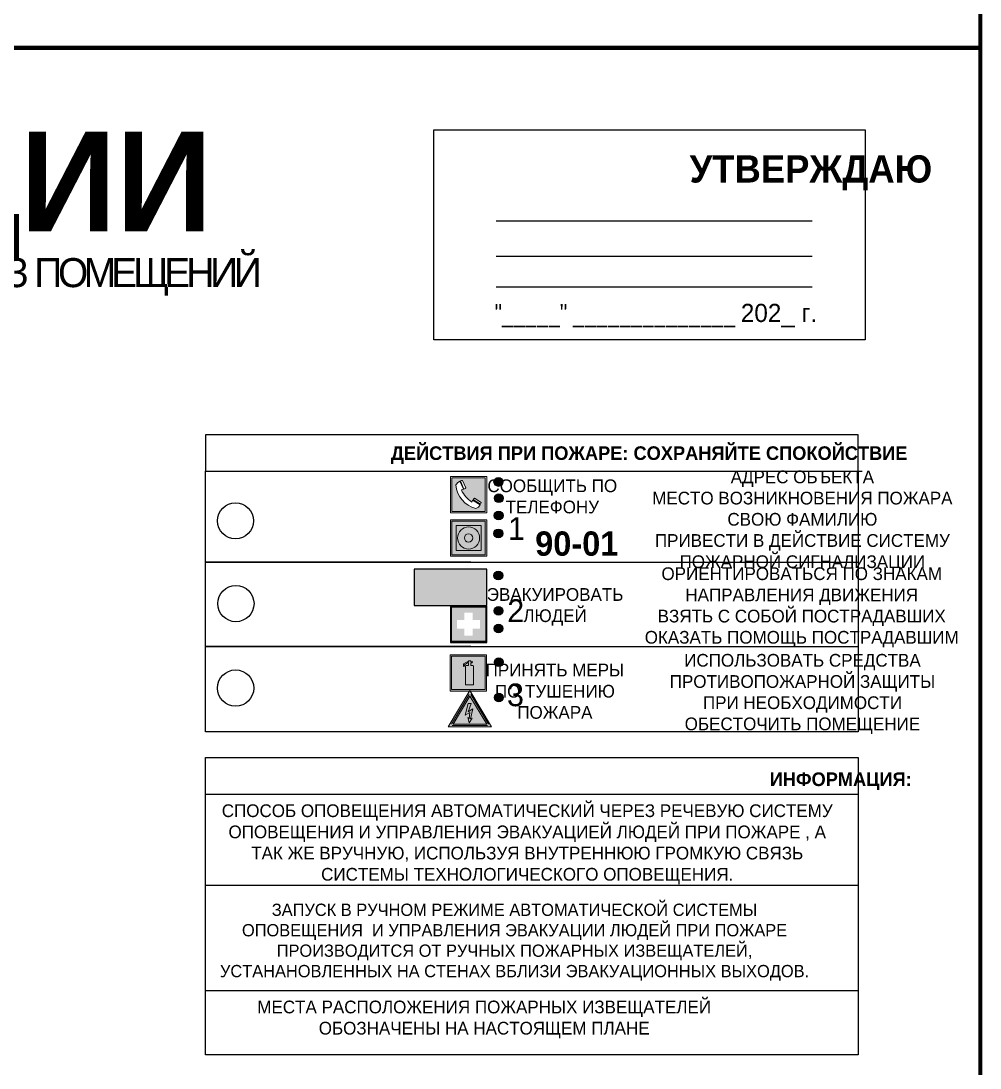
# Model space of a CAD drawing. Header units: millimetres. Extents: x 13114 to 67229, y 22859 to 38520.
# Drawn here: x 22872.3 to 23083.5, y 30277.7 to 30508.3 of the extents above; entities that cross this region are included whole.
import ezdxf

# ---------------------------------------------------------------- set-up
doc = ezdxf.new("R2010")
doc.units = ezdxf.units.MM
doc.styles.add('обычный', font='arial.ttf')

# ---------------------------------------------------------------- blocks, each defined once
blk = doc.blocks.new('A$C3E6D3DDE')
at = {"lineweight": 5}
h = blk.add_hatch(color=40, dxfattribs=at)
h.paths.add_polyline_path([(24.1, 1.45), (16.46, -11.35), (31.74, -11.35)])
h.paths.add_polyline_path([(24.09, -0.46), (30.03, -10.41), (18.14, -10.41)], flags=16)
h.paths.add_polyline_path([(24.54, -3.08), (23.41, -6.02), (25.13, -5.01), (24.33, -8.5), (24.82, -8.27), (23.79, -9.86), (23.4, -8.04), (23.8, -8.43), (24.04, -6.29), (22.39, -7.25), (23.44, -3.08)], flags=0)
h = blk.add_hatch(color=256, dxfattribs=at)
h.paths.add_polyline_path([(24.37, 0.03, 0.567511), (23.82, 0.03), (17.59, -10.4, 0.582454), (17.86, -10.88), (30.32, -10.88, 0.582149), (30.6, -10.4)])
h.paths.add_polyline_path([(24.09, -0.46), (18.14, -10.41), (30.03, -10.41)], flags=16)
h.paths.add_polyline_path([(24.54, -3.08), (23.41, -6.02), (25.13, -5.01), (24.33, -8.5), (24.82, -8.27), (23.79, -9.86), (23.4, -8.04), (23.8, -8.43), (24.04, -6.29), (22.39, -7.25), (23.44, -3.08)], flags=0)
h = blk.add_hatch(color=40, dxfattribs=at)
h.paths.add_polyline_path([(24.09, -0.46), (18.14, -10.41), (30.03, -10.41)])
h.paths.add_polyline_path([(24.82, -8.27), (23.79, -9.86), (23.4, -8.04), (23.8, -8.43), (24.04, -6.29), (22.39, -7.25), (23.44, -3.08), (24.54, -3.08), (23.41, -6.02), (25.13, -5.01), (24.33, -8.5)], flags=16)
at = {"color": 40, "lineweight": 5}
for p, q in [((16.46, -11.35), (24.1, 1.45)), ((24.1, 1.45), (31.74, -11.35))]:
    blk.add_line(p, q, dxfattribs=at)
at = {"lineweight": 5}
for p, q in [((17.59, -10.4), (23.82, 0.03)), ((24.37, 0.03), (30.6, -10.4)), ((18.14, -10.41), (24.09, -0.46)), ((23.44, -3.08), (22.39, -7.25)), ((23.41, -6.02), (24.54, -3.08)), ((24.54, -3.08), (23.44, -3.08)), ((24.09, -0.46), (30.03, -10.41)), ((22.39, -7.25), (24.04, -6.29)), ((25.13, -5.01), (23.41, -6.02)), ((24.04, -6.29), (23.8, -8.43)), ((24.33, -8.5), (25.13, -5.01)), ((17.86, -10.88), (30.32, -10.88)), ((18.14, -10.41), (30.03, -10.41)), ((23.8, -8.43), (23.4, -8.04)), ((23.4, -8.04), (23.79, -9.86)), ((23.79, -9.86), (24.82, -8.27)), ((24.82, -8.27), (24.33, -8.5))]:
    blk.add_line(p, q, dxfattribs=at)
at = {"color": 50, "lineweight": 5}
blk.add_line((31.74, -11.35), (16.46, -11.35), dxfattribs=at)
blk = doc.blocks.new('A$C456E1F9C')
at = {"lineweight": 5}
h = blk.add_hatch(color=242, dxfattribs=at)
h.paths.add_polyline_path([(0.51, -1.47), (0.51, -13.26), (12.29, -13.26), (12.29, -1.47)])
h.paths.add_polyline_path([(5.42, -4.95, -0.254479), (4.78, -5.4), (3.52, -2.53, -0.209735), (4.23, -2.4)], flags=16)
h.paths.add_polyline_path([(8.53, -8.6), (10.87, -10.17), (10.54, -10.76), (8.03, -9.13, -0.192251)], flags=16)
h.paths.add_polyline_path([(4.61, -5.49, 0.005518), (3.87, -5.72, 0.128647), (7.49, -10.01, 0.00809), (7.83, -9.33), (10.47, -10.97, -0.16736), (8.99, -12.25, -0.327862), (1.95, -3.95, -0.166952), (3.36, -2.62)], flags=16)
at = {"color": 242, "lineweight": 5}
for p, q in [((0, -13.77), (0, -0.97)), ((12.8, -0.97), (0, -0.97)), ((4.61, -5.49), (3.36, -2.62)), ((3.52, -2.53), (4.78, -5.4)), ((4.23, -2.4), (5.42, -4.95)), ((12.8, -13.77), (12.8, -0.97)), ((7.83, -9.33), (10.47, -10.97)), ((8.03, -9.13), (10.54, -10.76)), ((10.81, -10.12), (8.53, -8.6)), ((10.54, -10.76), (10.8, -10.3)), ((10.8, -10.3), (10.81, -10.12)), ((0, -13.77), (12.8, -13.77))]:
    blk.add_line(p, q, dxfattribs=at)
blk.add_lwpolyline([(0.51, -1.47), (12.29, -1.47), (12.29, -13.26), (0.51, -13.26)], close=True, dxfattribs=at)
for centre, radius, start, end in [((4.59, -5.34), 2.99, 114.2845, 152.1974), ((4.02, -3.27), 0.891, 76.3284, 123.7092), ((11.12, -3.31), 9.19, 183.9915, 256.6009), ((14.98, -39.1), 35.17, 107.1487, 108.4135), ((13.86, -0.94), 11.08, 205.5536, 234.8762), ((4.68, -4.59), 0.824, 276.9621, 334.0723), ((-13.31, 0.8), 23.44, 332.5487, 334.4027), ((8.94, -9.5), 0.989, 114.4092, 157.9388), ((7.87, -9.46), 3, 291.9291, 329.9329)]:
    blk.add_arc(centre, radius, start, end, dxfattribs=at)
blk = doc.blocks.new('A$C54414219')
at = {"true_color": 0xffffff}
h = blk.add_hatch(color=7, dxfattribs=at)
h.paths.add_polyline_path([(2.39, -9.45), (2.39, -18.3), (11.23, -18.3), (11.23, -9.45)], flags=0)
h.paths.add_polyline_path([(10.71, -13.87, -1), (2.92, -13.87, -1)], flags=0)
h.paths.add_polyline_path([(8.3, -13.87, -1), (5.33, -13.87, -1)], flags=0)
h.paths.add_polyline_path([(0.41, -7.47), (0.41, -20.27), (13.21, -20.27), (13.21, -7.47)])
h.paths.add_polyline_path([(0.92, -19.77), (12.71, -19.77), (12.71, -7.98), (0.92, -7.98)], flags=16)
h.paths.add_polyline_path([(11.23, -9.45), (11.23, -18.3), (2.39, -18.3), (2.39, -9.45)], flags=0)
at = {"lineweight": 5}
h = blk.add_hatch(color=242, dxfattribs=at)
h.paths.add_polyline_path([(12.71, -7.98), (0.92, -7.98), (0.92, -19.77), (12.71, -19.77)])
h.paths.add_polyline_path([(11.23, -18.3), (2.39, -18.3), (2.39, -9.45), (11.23, -9.45)], flags=16)
h.paths.add_polyline_path([(10.71, -13.87, -1), (2.92, -13.87, -1)], flags=0)
h.paths.add_polyline_path([(8.3, -13.87, -1), (5.33, -13.87, -1)], flags=0)
at = {"true_color": 0xffffff}
h = blk.add_hatch(color=7, dxfattribs=at)
h.paths.add_polyline_path([(2.39, -9.45), (2.39, -18.3), (11.23, -18.3), (11.23, -9.45)])
h.paths.add_polyline_path([(10.71, -13.87, -1), (2.92, -13.87, -1)], flags=16)
h.paths.add_polyline_path([(8.3, -13.87, -1), (5.33, -13.87, -1)], flags=0)
at = {"lineweight": 5}
h = blk.add_hatch(color=242, dxfattribs=at)
h.paths.add_polyline_path([(2.92, -13.87, 1), (10.71, -13.87, 1)])
h.paths.add_polyline_path([(8.3, -13.87, -1), (5.33, -13.87, -1)], flags=16)
at = {"color": 242, "lineweight": 5}
for p, q in [((0.41, -20.27), (0.41, -7.47)), ((0.41, -7.47), (13.21, -7.47)), ((0.41, -7.47), (13.21, -7.47)), ((13.21, -20.27), (13.21, -7.47)), ((0.41, -20.27), (13.21, -20.27))]:
    blk.add_line(p, q, dxfattribs=at)
for points in [[(0.92, -7.98), (12.71, -7.98), (12.71, -19.77), (0.92, -19.77)], [(2.39, -9.45), (11.23, -9.45), (11.23, -18.3), (2.39, -18.3)]]:
    blk.add_lwpolyline(points, close=True, dxfattribs=at)
for radius in [3.89, 1.49]:
    blk.add_circle((6.81, -13.87), radius, dxfattribs=at)
blk = doc.blocks.new('A$C32E8229D')
at = {"true_color": 0xffffff}
blk.add_hatch(color=7, dxfattribs=at).paths.add_polyline_path([(0, 0), (0, -8), (16, -8), (16, 0)])
h = blk.add_hatch(color=126)
h.paths.add_polyline_path([(0.2, -0.2), (15.8, -0.2), (15.8, -7.8), (0.2, -7.8)])
h.paths.add_polyline_path([(13.49, -2.05), (12.08, -2.05), (11.37, -2.63, 0.162397), (11.29, -2.84), (11.29, -3.63), (10.35, -3.63), (10.35, -4.05), (11.68, -4.05), (11.68, -3.48), (12.26, -4.28), (11.29, -5.1), (11.29, -6.78), (11.85, -6.78), (11.85, -5.44), (12.8, -4.64), (12.8, -5.94), (14.46, -5.94), (14.46, -5.39), (13.45, -5.39), (13.45, -3.97), (12.46, -2.59), (13.15, -2.59), (13.69, -3.34), (14.18, -3)], flags=16)
h.paths.add_polyline_path([(10.74, -1.82, 1), (11.8, -1.82, 1)], flags=16)
h.paths.add_polyline_path([(9.39, -3.59), (5.99, -3.59), (6.56, -3.03), (5.91, -3.03), (5.1, -3.83), (5.91, -4.64), (6.56, -4.64), (5.99, -4.09), (9.39, -4.09)], flags=16)
h.paths.add_polyline_path([(4.29, -1.08), (1.72, -1.08), (1.72, -6.6), (4.29, -6.6)], flags=16)
at = {"color": 126}
blk.add_lwpolyline([(16, -8), (0, -8), (0, 0), (16, 0)], close=True, dxfattribs=at)
blk = doc.blocks.new('A$C18900ED3')
h = blk.add_hatch(color=126)
h.paths.add_polyline_path([(-0.18, -0.18), (-7.02, -0.18), (-7.02, -7.02), (-0.18, -7.02)])
h.paths.add_polyline_path([(-5.89, -4.46), (-5.89, -2.77), (-4.46, -2.77), (-4.46, -1.31), (-2.77, -1.31), (-2.77, -2.77), (-1.33, -2.77), (-1.33, -4.46), (-2.77, -4.46), (-2.77, -5.89), (-4.46, -5.89), (-4.46, -4.46)], flags=16)
at = {"color": 126}
for p, q in [((-7.2, 0), (-7.2, -7.2)), ((0, 0), (-7.2, 0)), ((0, -7.2), (0, 0)), ((-7.02, -7.02), (-7.02, -0.18)), ((-7.02, -0.18), (-0.18, -0.18)), ((-0.18, -0.18), (-0.18, -7.02)), ((-7.2, -7.2), (0, -7.2)), ((-0.18, -7.02), (-7.02, -7.02))]:
    blk.add_line(p, q, dxfattribs=at)
blk = doc.blocks.new('A$C3AD82952')
at = {"true_color": 0xf5f5ff}
h = blk.add_hatch(color=7, dxfattribs=at)
h.dxf.hatch_style = 1
h.paths.add_polyline_path([(8.21, 8.73, 0.414214), (7.89, 9.05), (7.22, 9.05), (7.22, 9.92), (7.59, 9.92, 1), (7.57, 10.36), (7.22, 10.36), (7.22, 10.6), (6.43, 10.6), (6.43, 10.36), (6.01, 10.36), (4.74, 9.59), (4.74, 8.69), (4.98, 8.73), (4.98, 9.26), (6.12, 9.91), (6.43, 9.91), (6.43, 9.05), (5.76, 9.05, 0.414214), (5.44, 8.73), (5.44, 2.2), (8.21, 2.2)], flags=0)
h.paths.add_polyline_path([(12.8, 12.8), (0, 12.8), (0, 0), (12.8, 0)])
h.paths.add_polyline_path([(0.51, 12.29), (12.29, 12.29), (12.29, 0.51), (0.51, 0.51)], flags=16)
h.paths.add_polyline_path([(4.74, 9.59), (6.01, 10.36), (6.43, 10.36), (6.43, 10.6), (7.22, 10.6), (7.22, 10.36), (7.59, 10.36, -0.94586), (7.59, 9.92), (7.22, 9.92), (7.22, 9.05), (7.89, 9.05, -0.414214), (8.21, 8.73), (8.21, 2.2), (5.44, 2.2), (5.44, 8.73, -0.414214), (5.76, 9.05), (6.43, 9.05), (6.43, 9.91), (6.12, 9.91), (4.98, 9.26), (4.98, 8.73), (4.74, 8.69)], flags=0)
h = blk.add_hatch(color=242)
h.dxf.hatch_style = 1
h.paths.add_polyline_path([(12.29, 12.29), (0.51, 12.29), (0.51, 0.51), (12.29, 0.51)])
h.paths.add_polyline_path([(4.74, 8.69), (4.74, 9.59), (6.01, 10.36), (6.43, 10.36), (6.43, 10.6), (7.22, 10.6), (7.22, 10.36), (7.59, 10.36, -0.94586), (7.59, 9.92), (7.22, 9.92), (7.22, 9.05), (7.89, 9.05, -0.414214), (8.21, 8.73), (8.21, 2.2), (5.44, 2.2), (5.44, 8.73, -0.414214), (5.76, 9.05), (6.43, 9.05), (6.43, 9.91), (6.12, 9.91), (4.98, 9.26), (4.98, 8.73)], flags=16)
h = blk.add_hatch(color=7, dxfattribs=at)
h.dxf.hatch_style = 1
h.paths.add_polyline_path([(8.21, 8.73, 0.414214), (7.89, 9.05), (7.22, 9.05), (7.22, 9.92), (7.59, 9.92, 1), (7.57, 10.36), (7.22, 10.36), (7.22, 10.6), (6.43, 10.6), (6.43, 10.36), (6.01, 10.36), (4.74, 9.59), (4.74, 8.69), (4.98, 8.73), (4.98, 9.26), (6.12, 9.91), (6.43, 9.91), (6.43, 9.05), (5.76, 9.05, 0.414214), (5.44, 8.73), (5.44, 2.2), (8.21, 2.2)])
at = {"color": 242, "lineweight": 5}
for p, q in [((0, 0), (0, 12.8)), ((0, 12.8), (12.8, 12.8)), ((12.8, 0), (12.8, 12.8)), ((6.01, 10.36), (4.74, 9.59)), ((4.74, 9.59), (4.74, 8.69)), ((4.74, 8.69), (4.98, 8.73)), ((4.98, 9.26), (6.12, 9.91)), ((4.98, 8.73), (4.98, 9.26)), ((5.44, 2.2), (5.44, 8.73)), ((5.76, 9.05), (6.43, 9.05)), ((6.01, 10.36), (6.43, 10.36)), ((6.12, 9.91), (6.43, 9.91)), ((7.22, 10.6), (6.43, 10.6)), ((6.43, 10.6), (6.43, 10.36)), ((6.43, 9.91), (6.43, 9.05)), ((7.22, 10.36), (7.22, 10.6)), ((7.59, 10.36), (7.22, 10.36)), ((7.22, 9.05), (7.22, 9.92)), ((7.59, 9.92), (7.22, 9.92)), ((7.89, 9.05), (7.22, 9.05)), ((8.21, 2.2), (8.21, 8.73)), ((0, 0), (12.8, 0)), ((5.44, 2.2), (8.21, 2.2))]:
    blk.add_line(p, q, dxfattribs=at)
blk.add_lwpolyline([(0.51, 12.29), (12.29, 12.29), (12.29, 0.51), (0.51, 0.51)], close=True, dxfattribs=at)
for centre, radius, start, end in [((5.76, 8.73), 0.32, 90, 180), ((7.58, 10.14), 0.223, 273.1875, 86.8125), ((7.89, 8.73), 0.32, 0, 90)]:
    blk.add_arc(centre, radius, start, end, dxfattribs=at)

msp = doc.modelspace()

# ---------------------------------------------------------------- hatches: boundary and pattern name
at = {"lineweight": 0}
h = msp.add_hatch(color=256, dxfattribs=at)
h.dxf.hatch_style = 1
h.paths.add_polyline_path([(22976.49, 30406.81, 1), (22978.42, 30406.81, 1)])
h = msp.add_hatch(color=256, dxfattribs=at)
h.dxf.hatch_style = 1
h.paths.add_polyline_path([(22976.59, 30403.22, 1), (22978.53, 30403.22, 1)])
h = msp.add_hatch(color=256, dxfattribs=at)
h.dxf.hatch_style = 1
h.paths.add_polyline_path([(22976.56, 30399.41, 1), (22978.49, 30399.41, 1)])
h = msp.add_hatch(color=256, dxfattribs=at)
h.dxf.hatch_style = 1
h.paths.add_polyline_path([(22976.47, 30395.48, 1), (22978.41, 30395.48, 1)])
h = msp.add_hatch(color=256, dxfattribs=at)
h.dxf.hatch_style = 1
h.paths.add_polyline_path([(22976.49, 30386.22, 1), (22978.42, 30386.22, 1)])
h = msp.add_hatch(color=256, dxfattribs=at)
h.dxf.hatch_style = 1
h.paths.add_polyline_path([(22976.53, 30378.44, 1), (22978.46, 30378.44, 1)])
h = msp.add_hatch(color=256, dxfattribs=at)
h.dxf.hatch_style = 1
h.paths.add_polyline_path([(22976.52, 30374.53, 1), (22978.45, 30374.53, 1)])
h = msp.add_hatch(color=256, dxfattribs=at)
h.dxf.hatch_style = 1
h.paths.add_polyline_path([(22976.58, 30367.11, 1), (22978.51, 30367.11, 1)])
h = msp.add_hatch(color=256, dxfattribs=at)
h.dxf.hatch_style = 1
h.paths.add_polyline_path([(22976.58, 30359.34, 1), (22978.51, 30359.34, 1)])

# ---------------------------------------------------------------- linework, layer by layer
at = {"color": 1, "lineweight": 100}
for points in [[(22483.53, 30897.37), (23083.53, 30897.37), (23083.53, 30502.37), (22483.53, 30502.37)], [(22483.53, 30502.37), (23083.53, 30502.37), (23083.53, 30107.37), (22483.53, 30107.37)]]:
    msp.add_lwpolyline(points, close=True, dxfattribs=at)
for points in [[(22963.25, 30484.33), (23058.25, 30484.33), (23058.25, 30438.13), (22963.25, 30438.13)], [(22912.95, 30409.16), (23056.71, 30409.16), (23056.71, 30417.21), (22912.95, 30417.21)], [(22912.95, 30409.16), (23056.71, 30409.16), (23056.71, 30351.76), (22912.95, 30351.76)]]:
    msp.add_lwpolyline(points, close=True)
for points in [[(22977, 30464.28), (23046.53, 30464.28)], [(22977, 30456.52), (23046.53, 30456.52)], [(22977, 30449.74), (23046.53, 30449.74)], [(22971.36, 30389.17), (22912.95, 30389.17), (23056.71, 30389.17)], [(22971.36, 30370.59), (22912.95, 30370.59), (23056.71, 30370.59)]]:
    msp.add_lwpolyline(points)
at = {"color": 0}
msp.add_lwpolyline([(22912.95, 30346.1), (23056.71, 30346.1), (23056.71, 30280.65), (22912.95, 30280.65)], close=True, dxfattribs=at)
for points in [[(22912.95, 30338.05), (23056.71, 30338.05)], [(22912.95, 30318.05), (23056.71, 30318.05)], [(22912.95, 30294.81), (23056.71, 30294.81)]]:
    msp.add_lwpolyline(points, dxfattribs=at)
for centre, radius in [((22977.46, 30406.81), 0.966), ((22977.56, 30403.22), 0.966), ((22919.57, 30398.24), 3.98), ((22977.52, 30399.41), 0.966), ((22977.44, 30395.48), 0.966), ((22977.45, 30386.22), 0.966), ((22919.67, 30380.01), 3.98), ((22977.49, 30378.44), 0.966), ((22977.48, 30374.53), 0.966), ((22977.54, 30367.11), 0.966), ((22919.6, 30361.43), 3.98), ((22977.55, 30359.34), 0.966)]:
    msp.add_circle(centre, radius)

# ---------------------------------------------------------------- block references
for name, p, xscale, yscale, zscale in [('A$C456E1F9C', (22966.9, 30408.62), 0.625, 0.625, 0.625), ('A$C54414219', (22966.64, 30403.14), 0.625, 0.625, 0.625), ('A$C18900ED3', (22974.9, 30379.49), 1.111111111007631, 1.111111111007631, 1.111111111007631), ('A$C3AD82952', (22966.85, 30360.76), 0.625, 0.625, 0.625), ('A$C3E6D3DDE', (22956.14, 30359.95), 0.625, 0.625, 0.625)]:
    msp.add_blockref(name, p, dxfattribs=dict(xscale=xscale, yscale=yscale, zscale=zscale))
at = {"xscale": -1}
msp.add_blockref('A$C32E8229D', (22974.9, 30387.64), dxfattribs=at)

# ---------------------------------------------------------------- texts
at = {"lineweight": 0, "style": 'обычный'}
for s, insert, char_height, width, attachment_point in [('{\\fProxima Nova Rg|b1|i0|c204|p2;ПЛАН ЭВАКУАЦИИ}', (22637.28, 30483.98), 22, 493.8901, 1), ('\\pi-18,l18,t18;{\\fProxima Nova Rg|b1|i0|c204|p2;УТВЕРЖДАЮ\\H1.1997x; }', (23046.28, 30474.87), 6, 126.6484, 5), ('{\\fArial Narrow|b0|i0|c204|p34;"_____" ______________ \\fProxima Nova Rg|b0|i0|c204|p2;202_ г. }', (23012.15, 30443.45), 4, 78.6503, 5), ('{\\fProxima Nova Rg|b1|i0|c204|p2;ДЕЙСТВИЯ ПРИ ПОЖАРЕ: СОХРАНЯЙТЕ СПОКОЙСТВИЕ\\H1.6644x; }', (23010.66, 30412.72), 3, 175.1736, 5), ('\\pi-8.4,l8.4,t8.4;{\\fProxima Nova Rg|b0|i0|c204|p2;АДРЕС ОБЪЕКТА\\PМЕСТО ВОЗНИКНОВЕНИЯ ПОЖАРА \\PСВОЮ ФАМИЛИЮ\\PПРИВЕСТИ В ДЕЙСТВИЕ СИСТЕМУ \\PПОЖАРНОЙ СИГНАЛИЗАЦИИ}', (23044.4, 30398.18), 2.8, 126.6484, 5), ('{\\fProxima Nova Rg|b0|i0|c204|p2;СООБЩИТЬ ПО \\PТЕЛЕФОНУ}', (22989.33, 30403.61), 2.8, 126.6484, 5), ('{\\fProxima Nova Rg|b0|i0|c204|p2;1\\H1.1667x; }', (22981.43, 30396.55), 5, 126.6484, 5), ('{\\fProxima Nova Rg|b1|i0|c204|p2;\\H1.0714x;90-01\\fProxima Nova Rg|b0|i0|c204|p2;\\H0.93331x; \\H1.3449x; }', (22994.72, 30393.2), 5, 126.6484, 5), ('\\pi-8.4,l8.4,t8.4;{\\fProxima Nova Rg|b0|i0|c204|p2;ОРИЕНТИРОВАТЬСЯ ПО ЗНАКАМ \\PНАПРАВЛЕНИЯ ДВИЖЕНИЯ\\PВЗЯТЬ С СОБОЙ ПОСТРАДАВШИХ\\PОКАЗАТЬ ПОМОЩЬ ПОСТРАДАВШИМ}', (23044.26, 30379.2), 2.8, 126.6484, 5), ('{\\fProxima Nova Rg|b0|i0|c204|p2;ЭВАКУИРОВАТЬ \\PЛЮДЕЙ}', (22989.94, 30379.29), 2.8, 126.6484, 5), ('{\\fProxima Nova Rg|b0|i0|c204|p2;2\\H1.1967x; }', (22981.28, 30378.47), 5, 126.6484, 5), ('\\pi-8.4,l8.4,t8.4;{\\fProxima Nova Rg|b0|i0|c204|p2;ИСПОЛЬЗОВАТЬ СРЕДСТВА \\PПРОТИВОПОЖАРНОЙ ЗАЩИТЫ \\PПРИ НЕОБХОДИМОСТИ \\PОБЕСТОЧИТЬ ПОМЕЩЕНИЕ}', (23044.42, 30360.13), 2.8, 126.6484, 5), ('{\\fProxima Nova Rg|b0|i0|c204|p2;ПРИНЯТЬ МЕРЫ \\PПО ТУШЕНИЮ \\PПОЖАРА}', (22989.9, 30360.71), 2.8, 126.6484, 5), ('{\\fProxima Nova Rg|b0|i0|c204|p2;3\\H1.1967x; }', (22981.22, 30359.89), 5, 126.6484, 5), ('{\\fProxima Nova Rg|b1|i0|c204|p2;ИНФОРМАЦИЯ:\\H1.1997x; }', (23052.85, 30340.91), 3, 175.1736, 5), ('{\\fProxima Nova Rg|b0|i0|c204|p2;СПОСОБ ОПОВЕЩЕНИЯ АВТОМАТИЧЕСКИЙ ЧЕРЕЗ РЕЧЕВУЮ СИСТЕМУ ОПОВЕЩЕНИЯ И УПРАВЛЕНИЯ ЭВАКУАЦИЕЙ ЛЮДЕЙ ПРИ ПОЖАРЕ , А ТАК ЖЕ ВРУЧНУЮ, ИСПОЛЬЗУЯ ВНУТРЕННЮЮ ГРОМКУЮ СВЯЗЬ СИСТЕМЫ ТЕХНОЛОГИЧЕСКОГО ОПОВЕЩЕНИЯ.}', (22983.81, 30327.01), 2.8, 137.0334, 5), ('{\\fProxima Nova Rg|b0|i0|c204|p2;\\P\\pt8.1;ЗАПУСК В РУЧНОМ РЕЖИМЕ АВТОМАТИЧЕСКОЙ СИСТЕМЫ ОПОВЕЩЕНИЯ  И УПРАВЛЕНИЯ ЭВАКУАЦИИ ЛЮДЕЙ ПРИ ПОЖАРЕ ПРОИЗВОДИТСЯ ОТ РУЧНЫХ ПОЖАРНЫХ ИЗВЕЩАТЕЛЕЙ, УСТАНАНОВЛЕННЫХ НА СТЕНАХ ВБЛИЗИ ЭВАКУАЦИОННЫХ ВЫХОДОВ. }', (22981.02, 30307.71), 2.7, 131.4512, 5), ('\\pt8.4;{\\fProxima Nova Rg|b0|i0|c204|p2;\\PМЕСТА РАСПОЛОЖЕНИЯ ПОЖАРНЫХ ИЗВЕЩАТЕЛЕЙ ОБОЗНАЧЕНЫ НА НАСТОЯЩЕМ ПЛАНЕ}', (22974.33, 30290.79), 2.8, 118.5618, 5)]:
    msp.add_mtext(s, dxfattribs=dict(at, insert=insert, char_height=char_height, width=width, attachment_point=attachment_point))
at = {"color": 0, "lineweight": 0, "insert": (22786.97, 30456.28), "char_height": 8, "width": 449.2158, "attachment_point": 5, "style": 'обычный'}
msp.add_mtext('{\\fArial Black|b1|i0|c204|p34;\\H2x;\\T0.85;  \\fArial Narrow|b0|i0|c204|p34;\\H0.8x;\\W0.9;\\P\\fProxima Nova Rg|b0|i0|c204|p2;\\H0.5x;\\W1;\\C256;ПРИ ПОЖАРЕ  ИЛИ ДРУГИХ ЧРЕЗВЫЧАЙНЫХ СИТУАЦИЯХ  ИЗ ПОМЕЩЕНИЙ \\fProxima Nova Rg|b1|i0|c204|p2;\\H1.25x;\\PХМЦ: ГМО-1 отм. +6,15; 8,50}', dxfattribs=at)

doc.saveas('drawing.dxf')
